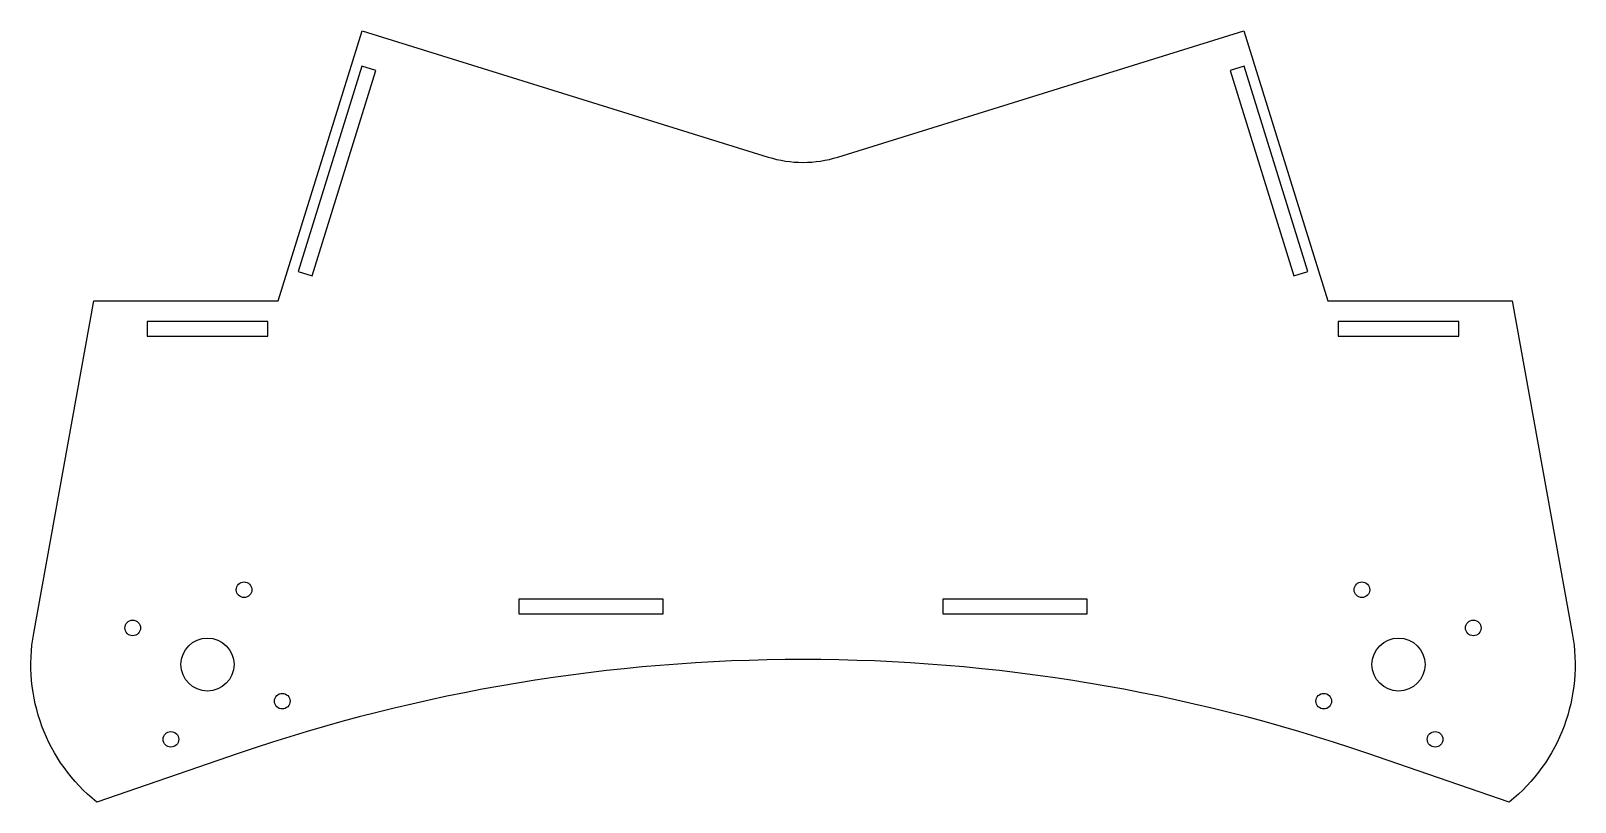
# Model space of a CAD drawing. Header units: inches. Extents: x -16.4 to 16.4, y -2 to 14.3.
import ezdxf

# ---------------------------------------------------------------- set-up
doc = ezdxf.new("R2010")
doc.units = ezdxf.units.IN
doc.layers.get('0').update_dxf_attribs({"linetype": 'CONTINUOUS'})

msp = doc.modelspace()

# ---------------------------------------------------------------- linework, layer by layer
msp.add_lwpolyline([(11.144, 8.616), (15.055, 8.616), (16.334, 1.562, -0.274611), (14.996, -2.027), (11.995, -0.998, 0.166599), (-11.995, -0.998), (-14.996, -2.027, -0.274611), (-16.334, 1.562), (-15.055, 8.616), (-11.144, 8.616), (-9.363, 14.346), (-0.742, 11.667, 0.151802), (0.742, 11.667), (9.363, 14.346)], format="xyb", close=True)
for points in [[(-10.423, 9.145), (-9.069, 13.502), (-9.367, 13.594), (-10.721, 9.238)], [(10.423, 9.145), (10.721, 9.238), (9.367, 13.594), (9.069, 13.502)], [(-13.925, 7.863), (-11.363, 7.863), (-11.363, 8.175), (-13.925, 8.175)], [(11.363, 8.175), (11.363, 7.863), (13.925, 7.863), (13.925, 8.175)], [(-6.031, 1.969), (-2.969, 1.969), (-2.969, 2.281), (-6.031, 2.281)], [(2.969, 2.281), (2.969, 1.969), (6.031, 1.969), (6.031, 2.281)]]:
    msp.add_lwpolyline(points, close=True)
for centre, radius in [((-11.867, 2.481), 0.166), ((11.867, 2.481), 0.166), ((-14.232, 1.671), 0.166), ((14.232, 1.671), 0.166), ((-12.644, 0.894), 0.563), ((12.644, 0.894), 0.563), ((-11.056, 0.116), 0.166), ((11.056, 0.116), 0.166), ((-13.421, -0.694), 0.166), ((13.421, -0.694), 0.166)]:
    msp.add_circle(centre, radius)

doc.saveas('drawing.dxf')
